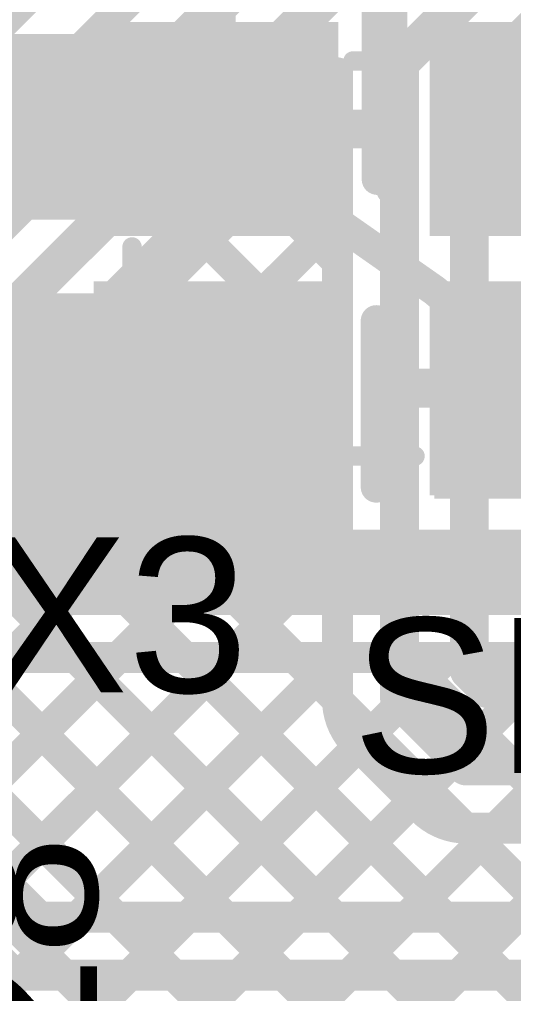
# Model space of a CAD drawing. Header units: millimetres. Extents: x -0.57 to 2.98, y -0.65 to 2.86.
# Drawn here: x 1.542 to 1.6694, y -0.0257 to 0.2257 of the extents above; entities that cross this region are included whole.
import ezdxf

# ---------------------------------------------------------------- set-up
doc = ezdxf.new("R2010")
doc.units = ezdxf.units.MM
doc.header["$MEASUREMENT"] = 0
for name, color, linetype in [('BottomLayer', 5, 'Continuous'), ('Mechanical2', 216, 'Continuous'), ('TopLayer', 1, 'Continuous'), ('TopOverlay', 2, 'Continuous'), ('TopPaste', 8, 'Continuous'), ('TopSolder', 216, 'Continuous')]:
    doc.layers.add(name, color=color, linetype=linetype)
doc.styles.add('Arial', font='', dxfattribs={"height": 0.2})
doc.styles.get('Arial').set_extended_font_data('Arial')

# ---------------------------------------------------------------- blocks, each defined once
blk = doc.blocks.new('S3224576121060_255')
at = {"layer": 'TopLayer'}
for points in [[(-0.07086615, 0.05708665), (-0.01574805, 0.05708665), (-0.01574805, 0.00984255), (-0.07086615, 0.00984255)], [(0.01574805, 0.05708665), (0.07086615, 0.05708665), (0.07086615, 0.00984255), (0.01574805, 0.00984255)], [(-0.07086615, -0.00984245), (-0.01574805, -0.00984245), (-0.01574805, -0.05708655), (-0.07086615, -0.05708655)], [(0.01574805, -0.00984245), (0.07086615, -0.00984245), (0.07086615, -0.05708655), (0.01574805, -0.05708655)]]:
    blk.add_hatch(color=1, dxfattribs=at).paths.add_polyline_path(points)
at = {"layer": 'TopPaste'}
for points in [[(-0.07086615, 0.05708665), (-0.01574805, 0.05708665), (-0.01574805, 0.00984255), (-0.07086615, 0.00984255)], [(0.01574805, 0.05708665), (0.07086615, 0.05708665), (0.07086615, 0.00984255), (0.01574805, 0.00984255)], [(-0.07086615, -0.00984245), (-0.01574805, -0.00984245), (-0.01574805, -0.05708655), (-0.07086615, -0.05708655)], [(0.01574805, -0.00984245), (0.07086615, -0.00984245), (0.07086615, -0.05708655), (0.01574805, -0.05708655)]]:
    blk.add_hatch(color=8, dxfattribs=at).paths.add_polyline_path(points)
at = {"layer": 'TopSolder'}
for points in [[(-0.07486615, 0.06108665), (-0.01174805, 0.06108665), (-0.01174805, 0.00584255), (-0.07486615, 0.00584255)], [(0.01174805, 0.06108665), (0.07486615, 0.06108665), (0.07486615, 0.00584255), (0.01174805, 0.00584255)], [(-0.07486615, -0.00584245), (-0.01174805, -0.00584245), (-0.01174805, -0.06108655), (-0.07486615, -0.06108655)], [(0.01174805, -0.00584245), (0.07486615, -0.00584245), (0.07486615, -0.06108655), (0.01174805, -0.06108655)]]:
    blk.add_hatch(color=216, dxfattribs=at).paths.add_polyline_path(points)
at = {"layer": 'TopOverlay', "const_width": 0.005}
for points in [[(-0.008, 0.051), (0.008, 0.051)], [(-0.065, -0.002), (-0.065, 0.003)], [(0.065, -0.002), (0.065, 0.003)], [(-0.008, -0.0509999), (0.008, -0.0509999)]]:
    blk.add_lwpolyline(points, dxfattribs=at)
at = {"layer": 'TopOverlay'}
for points, const_width in [([(-0.00925, 0.051, 1), (-0.00675, 0.051, 1)], 0.0025), ([(0.00675, 0.051, 1), (0.00925, 0.051, 1)], 0.0025), ([(-0.06625, 0.003, 1), (-0.06375, 0.003, 1)], 0.0025), ([(0.06375, 0.003, 1), (0.06625, 0.003, 1)], 0.0025), ([(-0.06625, -0.002, 1), (-0.06375, -0.002, 1)], 0.0025), ([(0.06375, -0.002, 1), (0.06625, -0.002, 1)], 0.0025), ([(-0.078, -0.042, 1), (-0.086, -0.042, 1)], 0.005), ([(-0.08725, -0.042, 1), (-0.08475, -0.042, 1)], 0.0025), ([(-0.07925, -0.042, 1), (-0.07675, -0.042, 1)], 0.0025), ([(-0.00925, -0.0509999, 1), (-0.00675, -0.0509999, 1)], 0.0025), ([(0.00675, -0.0509999, 1), (0.00925, -0.0509999, 1)], 0.0025)]:
    blk.add_lwpolyline(points, format="xyb", close=True, dxfattribs=dict(at, const_width=const_width))

msp = doc.modelspace()

# ---------------------------------------------------------------- hatches: boundary and pattern name
at = {"layer": 'TopLayer'}
for points in [[(1.623, 0.2219291), (1.4936922, 0.2219291), (1.4936922, 0.1740001), (1.623, 0.1740001)], [(1.649, 0.1740001), (1.768, 0.1740001), (1.768, 0.2219999), (1.649, 0.2219999)], [(1.623, 0.155), (1.4936922, 0.155), (1.4936922, 0.0720002), (1.623, 0.0720002)], [(1.649, 0.102), (1.768, 0.102), (1.768, 0.155), (1.649, 0.155)]]:
    msp.add_hatch(color=1, dxfattribs=at).paths.add_polyline_path(points)

# ---------------------------------------------------------------- linework, layer by layer
at = {"layer": 'BottomLayer'}
for points, const_width in [([(1.64, 0.2144558), (2.011311, 0.5857668)], 0.01), ([(1.658, 0.207), (2.029311, 0.578311)], 0.01), ([(1.291, -0.073), (1.938689, 0.574689)], 0.01), ([(1.3168186, 0.0038186), (1.8896152, 0.5766152)], 0.008), ([(1.3000074, -0.0396814), (1.908, 0.5683112)], 0.008), ([(1.4507279, 0.0612721), (1.956689, 0.5672332)], 0.01), ([(1.64, 0.0502306), (1.64, 0.2144558)], 0.01), ([(1.4620555, 0.0499723), (1.624, 0.2119168)], 0.008), ([(1.624, 0.0502306), (1.624, 0.2119168)], 0.008), ([(1.658, 0.0576864), (1.658, 0.207)], 0.01), ([(1.4522593, 0.030719), (1.624, 0.2024597)], 0.008), ([(1.6137485, 0.2016653), (1.624, 0.1914138)], 0.008), ([(1.5996064, 0.1875232), (1.624, 0.1631295)], 0.008), ([(1.4638069, 0.0139823), (1.624, 0.1741754)], 0.008), ([(1.5854642, 0.173381), (1.624, 0.1348452)], 0.008), ([(1.5713221, 0.1592389), (1.624, 0.1065609)], 0.008), ([(1.3882073, -0.0899016), (1.624, 0.1458911)], 0.008), ([(1.5571799, 0.1450967), (1.624, 0.0782766)], 0.008), ([(1.5430378, 0.1309546), (1.6240018, 0.0499905)], 0.008), ([(1.4164916, -0.0899016), (1.624, 0.1176068)], 0.008), ([(1.5288956, 0.1168124), (1.790237, -0.144529)], 0.008), ([(1.5147535, 0.1026703), (1.7100709, -0.0926472)], 0.008), ([(1.4447759, -0.0899016), (1.624, 0.0893225)], 0.008), ([(1.5006113, 0.0885281), (1.6801394, -0.091)], 0.008), ([(1.4864692, 0.074386), (1.6518551, -0.091)], 0.008), ([(1.472327, 0.0602438), (1.6235708, -0.091)], 0.008), ([(1.4730602, -0.0899016), (1.624, 0.0610382)], 0.008), ([(1.658, 0.0576864), (1.6626863, 0.0530001)], 0.01), ([(1.6626863, 0.0530001), (1.6822844, 0.0530001)], 0.01), ([(1.64, 0.0502306), (1.6572305, 0.0330001)], 0.01), ([(1.6287002, 0.038903), (1.6459029, 0.0217003)], 0.008), ([(1.4941438, -0.0971023), (1.6294246, 0.0381785)], 0.008), ([(1.6572305, 0.0330001), (1.6905686, 0.0330001)], 0.01), ([(1.508286, -0.1112444), (1.6435668, 0.0240364)], 0.008), ([(1.5541329, -0.0936818), (1.6648148, 0.0170001)], 0.008), ([(1.585099, -0.091), (1.6930992, 0.0170002)], 0.008), ([(1.6569904, 0.0170019), (1.8043792, -0.1303868)], 0.008), ([(1.6572305, 0.0170001), (1.6905686, 0.0170001)], 0.008)]:
    msp.add_lwpolyline(points, dxfattribs=dict(at, const_width=const_width))
for points, const_width in [([(1.6375, 0.2144558, 1), (1.6425, 0.2144558, 1)], 0.005), ([(1.6375, 0.2144558, 1), (1.6425, 0.2144558, 1)], 0.005), ([(1.622, 0.2119168, 1), (1.626, 0.2119168, 1)], 0.004), ([(1.622, 0.2119168, 1), (1.626, 0.2119168, 1)], 0.004), ([(1.6555, 0.207, 1), (1.6605, 0.207, 1)], 0.005), ([(1.6555, 0.207, 1), (1.6605, 0.207, 1)], 0.005), ([(1.622, 0.2024597, 1), (1.626, 0.2024597, 1)], 0.004), ([(1.6117485, 0.2016653, 1), (1.6157485, 0.2016653, 1)], 0.004), ([(1.622, 0.1914138, 1), (1.626, 0.1914138, 1)], 0.004), ([(1.5976064, 0.1875232, 1), (1.6016064, 0.1875232, 1)], 0.004), ([(1.5834642, 0.173381, 1), (1.5874642, 0.173381, 1)], 0.004), ([(1.622, 0.1741754, 1), (1.626, 0.1741754, 1)], 0.004), ([(1.622, 0.1631295, 1), (1.626, 0.1631295, 1)], 0.004), ([(1.5693221, 0.1592389, 1), (1.5733221, 0.1592389, 1)], 0.004), ([(1.5551799, 0.1450967, 1), (1.5591799, 0.1450967, 1)], 0.004), ([(1.622, 0.1458911, 1), (1.626, 0.1458911, 1)], 0.004), ([(1.622, 0.1348452, 1), (1.626, 0.1348452, 1)], 0.004), ([(1.5410378, 0.1309546, 1), (1.5450378, 0.1309546, 1)], 0.004), ([(1.622, 0.1176068, 1), (1.626, 0.1176068, 1)], 0.004), ([(1.622, 0.1065609, 1), (1.626, 0.1065609, 1)], 0.004), ([(1.622, 0.0893225, 1), (1.626, 0.0893225, 1)], 0.004), ([(1.622, 0.0782766, 1), (1.626, 0.0782766, 1)], 0.004), ([(1.622, 0.0610382, 1), (1.626, 0.0610382, 1)], 0.004), ([(1.6555, 0.0576864, 1), (1.6605, 0.0576864, 1)], 0.005), ([(1.6555, 0.0576864, 1), (1.6605, 0.0576864, 1)], 0.005), ([(1.6601863, 0.0530001, 1), (1.6651863, 0.0530001, 1)], 0.005), ([(1.6601863, 0.0530001, 1), (1.6651863, 0.0530001, 1)], 0.005), ([(1.622, 0.0502306, 1), (1.626, 0.0502306, 1)], 0.004), ([(1.622, 0.0502306, 1), (1.626, 0.0502306, 1)], 0.004), ([(1.622, 0.0502306, 1), (1.626, 0.0502306, 1)], 0.004), ([(1.6220018, 0.0499905, 1), (1.6260018, 0.0499905, 1)], 0.004), ([(1.6375, 0.0502306, 1), (1.6425, 0.0502306, 1)], 0.005), ([(1.6375, 0.0502306, 1), (1.6425, 0.0502306, 1)], 0.005), ([(1.6266863, 0.0389169, 1), (1.6306863, 0.0389169, 1)], 0.004), ([(1.6267002, 0.038903, 1), (1.6307002, 0.038903, 1)], 0.004), ([(1.6267002, 0.038903, 1), (1.6307002, 0.038903, 1)], 0.004), ([(1.6274246, 0.0381785, 1), (1.6314246, 0.0381785, 1)], 0.004), ([(1.6547305, 0.0330001, 1), (1.6597305, 0.0330001, 1)], 0.005), ([(1.6547305, 0.0330001, 1), (1.6597305, 0.0330001, 1)], 0.005), ([(1.6415668, 0.0240364, 1), (1.6455668, 0.0240364, 1)], 0.004), ([(1.6439029, 0.0217003, 1), (1.6479029, 0.0217003, 1)], 0.004), ([(1.6439029, 0.0217003, 1), (1.6479029, 0.0217003, 1)], 0.004), ([(1.6439168, 0.0216864, 1), (1.6479168, 0.0216864, 1)], 0.004), ([(1.6549904, 0.0170019, 1), (1.6589904, 0.0170019, 1)], 0.004), ([(1.6552305, 0.0170001, 1), (1.6592305, 0.0170001, 1)], 0.004), ([(1.6552305, 0.0170001, 1), (1.6592305, 0.0170001, 1)], 0.004), ([(1.6552305, 0.0170001, 1), (1.6592305, 0.0170001, 1)], 0.004), ([(1.6628148, 0.0170001, 1), (1.6668148, 0.0170001, 1)], 0.004)]:
    msp.add_lwpolyline(points, format="xyb", close=True, dxfattribs=dict(at, const_width=const_width))
at = {"layer": 'BottomLayer', "const_width": 0.008}
for points in [[(1.6286863, 0.0389169, -0.198912367379658), (1.624, 0.0502306)], [(1.6287002, 0.038903, -0.1992309445672491), (1.624, 0.0502306)], [(1.6572305, 0.0170001, -0.1992309445672491), (1.6459029, 0.0217003)], [(1.6572305, 0.0170001, -0.198912367379658), (1.6459168, 0.0216864)]]:
    msp.add_lwpolyline(points, format="xyb", dxfattribs=at)
at = {"layer": 'Mechanical2', "const_width": 0.01}
msp.add_lwpolyline([(1.7578269, 2.8091652, -6.230382161824239), (0.6489649, 2.810288)], format="xyb", dxfattribs=at)
at = {"layer": 'TopLayer'}
for points, const_width in [([(1.634252, 0.1844311), (1.634252, 0.2350867)], 0.008), ([(1.638, 0.1818039), (1.638, 0.233)], 0.008), ([(1.5926929, 0.1974646), (1.5926929, 0.2310866)], 0.01), ([(1.634252, 0.2127117), (1.638, 0.2164597)], 0.008), ([(1.634252, 0.2094461), (1.638, 0.2056981)], 0.008), ([(1.5926929, 0.1974646), (1.6302519, 0.1974646)], 0.01), ([(1.5926929, 0.1974646), (1.6092677, 0.1836594)], 0.008), ([(1.6342542, 0.1844296), (1.638, 0.1881754)], 0.008), ([(1.6092677, 0.1836594), (1.6095234, 0.1834466)], 0.008), ([(1.6095234, 0.1834466), (1.6490194, 0.1557617)], 0.008), ([(1.6490194, 0.1557617), (1.6492749, 0.1555488)], 0.008), ([(1.6492749, 0.1555488), (1.6793071, 0.1305355)], 0.008), ([(1.3916298, 0.1495835), (1.5472133, -0.006)], 0.008), ([(1.634, 0.105), (1.634, 0.1479715)], 0.008), ([(1.637748, 0.105), (1.637748, 0.1453444)], 0.008), ([(1.3766298, 0.1433703), (1.5410001, -0.021)], 0.008), ([(1.634, 0.1276068), (1.637748, 0.1313548)], 0.008), ([(1.6417481, 0.1305355), (1.6793071, 0.1305355)], 0.01), ([(1.634, 0.1248452), (1.637748, 0.1210972)], 0.008), ([(1.567, 0.083), (1.703, 0.083)], 0.022), ([(1.4826921, 0.0610002), (1.5669062, 0.0610002)], 0.008), ([(1.4998549, 0.0610002), (1.5668551, -0.006)], 0.008), ([(1.5096611, 0.0315522), (1.5391091, 0.0610002)], 0.008), ([(1.5238032, 0.01741), (1.5673932, 0.061)], 0.008), ([(1.5281392, 0.0610002), (1.5951394, -0.006)], 0.008), ([(1.5379454, 0.0032679), (1.5956775, 0.061)], 0.008), ([(1.5564235, 0.0610002), (1.6234237, -0.006)], 0.008), ([(1.5569618, -0.006), (1.6239618, 0.061)], 0.008), ([(1.5669062, 0.0610002), (1.634, 0.0610002)], 0.008), ([(1.567, 0.061), (1.6969716, 0.061)], 0.008), ([(1.584708, 0.061), (1.651708, -0.006)], 0.008), ([(1.5852461, -0.006), (1.6522461, 0.061)], 0.008), ([(1.6129923, 0.061), (1.6799923, -0.006)], 0.008), ([(1.6135304, -0.006), (1.6805304, 0.061)], 0.008), ([(1.6412766, 0.061), (1.7082766, -0.006)], 0.008), ([(1.6418147, -0.006), (1.7087369, 0.0609222)], 0.008), ([(1.6695609, 0.061), (1.7194369, 0.011124)], 0.008), ([(1.670099, -0.006), (1.715, 0.038901)], 0.008), ([(1.5472133, -0.006), (1.7308874, -0.006)], 0.008), ([(1.5410001, -0.021), (1.962, -0.021)], 0.008)]:
    msp.add_lwpolyline(points, dxfattribs=dict(at, const_width=const_width))
for points, const_width in [([(1.636, 0.2164597, 1), (1.64, 0.2164597, 1)], 0.004), ([(1.632252, 0.2127117, 1), (1.636252, 0.2127117, 1)], 0.004), ([(1.632252, 0.2094461, 1), (1.636252, 0.2094461, 1)], 0.004), ([(1.636, 0.2056981, 1), (1.64, 0.2056981, 1)], 0.004), ([(1.5901929, 0.1974646, 1), (1.5951929, 0.1974646, 1)], 0.005), ([(1.5901929, 0.1974646, 1), (1.5951929, 0.1974646, 1)], 0.005), ([(1.5906929, 0.1974646, 1), (1.5946929, 0.1974646, 1)], 0.004), ([(1.6277519, 0.1974646, 1), (1.6327519, 0.1974646, 1)], 0.005), ([(1.636, 0.1881754, 1), (1.64, 0.1881754, 1)], 0.004), ([(1.6072677, 0.1836594, 1), (1.6112677, 0.1836594, 1)], 0.004), ([(1.6072677, 0.1836594, 1), (1.6112677, 0.1836594, 1)], 0.004), ([(1.6075234, 0.1834466, 1), (1.6115234, 0.1834466, 1)], 0.004), ([(1.6075234, 0.1834466, 1), (1.6115234, 0.1834466, 1)], 0.004), ([(1.632252, 0.1844311, 1), (1.636252, 0.1844311, 1)], 0.004), ([(1.6322542, 0.1844296, 1), (1.6362542, 0.1844296, 1)], 0.004), ([(1.636, 0.1818039, 1), (1.64, 0.1818039, 1)], 0.004), ([(1.6470194, 0.1557617, 1), (1.6510194, 0.1557617, 1)], 0.004), ([(1.6470194, 0.1557617, 1), (1.6510194, 0.1557617, 1)], 0.004), ([(1.6472749, 0.1555488, 1), (1.6512749, 0.1555488, 1)], 0.004), ([(1.6472749, 0.1555488, 1), (1.6512749, 0.1555488, 1)], 0.004), ([(1.632, 0.1479715, 1), (1.636, 0.1479715, 1)], 0.004), ([(1.635748, 0.1453444, 1), (1.639748, 0.1453444, 1)], 0.004), ([(1.635748, 0.1313548, 1), (1.639748, 0.1313548, 1)], 0.004), ([(1.6392481, 0.1305355, 1), (1.6442481, 0.1305355, 1)], 0.005), ([(1.632, 0.1276068, 1), (1.636, 0.1276068, 1)], 0.004), ([(1.632, 0.1248452, 1), (1.636, 0.1248452, 1)], 0.004), ([(1.635748, 0.1210972, 1), (1.639748, 0.1210972, 1)], 0.004), ([(1.632, 0.105, 1), (1.636, 0.105, 1)], 0.004), ([(1.635748, 0.105, 1), (1.639748, 0.105, 1)], 0.004), ([(1.5615, 0.083, 1), (1.5725, 0.083, 1)], 0.011), ([(1.5371091, 0.0610002, 1), (1.5411091, 0.0610002, 1)], 0.004), ([(1.5544235, 0.0610002, 1), (1.5584235, 0.0610002, 1)], 0.004), ([(1.5649062, 0.0610002, 1), (1.5689062, 0.0610002, 1)], 0.004), ([(1.5649062, 0.0610002, 1), (1.5689062, 0.0610002, 1)], 0.004), ([(1.565, 0.061, 1), (1.569, 0.061, 1)], 0.004), ([(1.5653932, 0.061, 1), (1.5693932, 0.061, 1)], 0.004), ([(1.582708, 0.061, 1), (1.586708, 0.061, 1)], 0.004), ([(1.5936775, 0.061, 1), (1.5976775, 0.061, 1)], 0.004), ([(1.6109923, 0.061, 1), (1.6149923, 0.061, 1)], 0.004), ([(1.6219618, 0.061, 1), (1.6259618, 0.061, 1)], 0.004), ([(1.632, 0.0610002, 1), (1.636, 0.0610002, 1)], 0.004), ([(1.6392766, 0.061, 1), (1.6432766, 0.061, 1)], 0.004), ([(1.6502461, 0.061, 1), (1.6542461, 0.061, 1)], 0.004), ([(1.6675609, 0.061, 1), (1.6715609, 0.061, 1)], 0.004), ([(1.5452133, -0.006, 1), (1.5492133, -0.006, 1)], 0.004), ([(1.5452133, -0.006, 1), (1.5492133, -0.006, 1)], 0.004), ([(1.5549618, -0.006, 1), (1.5589618, -0.006, 1)], 0.004), ([(1.5648551, -0.006, 1), (1.5688551, -0.006, 1)], 0.004), ([(1.5832461, -0.006, 1), (1.5872461, -0.006, 1)], 0.004), ([(1.5931394, -0.006, 1), (1.5971394, -0.006, 1)], 0.004), ([(1.6115304, -0.006, 1), (1.6155304, -0.006, 1)], 0.004), ([(1.6214237, -0.006, 1), (1.6254237, -0.006, 1)], 0.004), ([(1.6398147, -0.006, 1), (1.6438147, -0.006, 1)], 0.004), ([(1.649708, -0.006, 1), (1.653708, -0.006, 1)], 0.004), ([(1.668099, -0.006, 1), (1.672099, -0.006, 1)], 0.004), ([(1.5390001, -0.021, 1), (1.5430001, -0.021, 1)], 0.004), ([(1.5390001, -0.021, 1), (1.5430001, -0.021, 1)], 0.004)]:
    msp.add_lwpolyline(points, format="xyb", close=True, dxfattribs=dict(at, const_width=const_width))

# ---------------------------------------------------------------- block references
msp.add_blockref('S3224576121060_255', (1.636, 0.164))

# ---------------------------------------------------------------- texts
at = {"layer": 'TopOverlay', "style": 'Arial'}
for s, p in [('X3', (1.5326775, 0.0520065)), ('SB72', (1.627788, 0.031208))]:
    msp.add_text(s, height=0.04, dxfattribs=at).set_placement(p)
msp.add_text('C28', height=0.04, rotation=90, dxfattribs=at).set_placement((1.5619935, -0.0873161))

doc.saveas('drawing.dxf')
